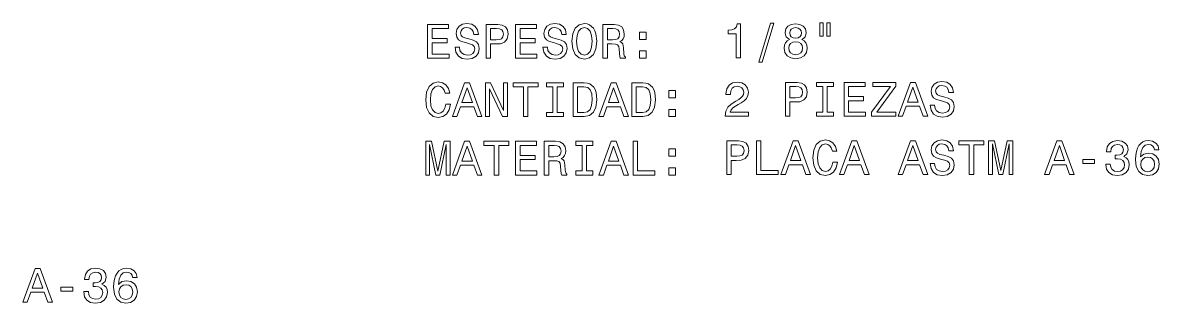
# Model space of a CAD drawing. Extents: x 15 to 1174, y 15 to 826.
# Drawn here: x 313.1 to 430.9, y 626.3 to 655.3 of the extents above; entities that cross this region are included whole.
import ezdxf

# ---------------------------------------------------------------- set-up
doc = ezdxf.new("R2010")
doc.units = 0

msp = doc.modelspace()

# ---------------------------------------------------------------- linework, layer by layer
at = {"color": 7, "lineweight": 13}
for points in [[(355.051086, 651.619141), (357.270111, 651.619141), (357.270111, 652.042786), (355.515076, 652.042786), (355.515076, 653.227905), (357.078461, 653.227905), (357.078461, 653.646545), (355.515076, 653.646545), (355.515076, 654.695496), (357.229767, 654.695496), (357.229767, 655.119141), (355.051086, 655.119141)], [(358.349365, 652.774048), (357.890442, 652.774048), (357.991302, 652.239441), (358.243469, 651.846069), (358.631775, 651.60907), (359.156281, 651.523315), (359.675751, 651.604004), (360.064056, 651.825928), (360.311188, 652.173889), (360.401947, 652.632812), (360.326324, 653.046387), (360.114502, 653.31366), (359.771545, 653.490173), (359.312622, 653.621277), (358.91925, 653.717102), (358.662048, 653.828064), (358.515808, 653.989441), (358.470398, 654.241638), (358.515808, 654.468567), (358.646912, 654.640015), (358.848633, 654.756042), (359.126038, 654.796387), (359.408447, 654.745972), (359.630341, 654.609802), (359.776611, 654.382812), (359.847198, 654.075195), (360.306152, 654.075195), (360.306152, 654.085266), (360.225464, 654.559326), (359.988403, 654.912354), (359.615204, 655.134277), (359.110901, 655.2099), (358.657013, 655.134277), (358.303986, 654.922485), (358.077026, 654.594666), (357.996338, 654.171021), (358.06189, 653.792786), (358.25354, 653.535583), (358.556152, 653.364075), (358.969696, 653.232971), (359.378174, 653.117004), (359.685822, 653.006042), (359.872437, 652.844666), (359.937988, 652.582397), (359.877472, 652.315125), (359.72113, 652.113403), (359.4841, 651.987305), (359.176453, 651.94696), (358.833527, 652.002441), (358.571259, 652.163818), (358.404846, 652.426086)], [(361.118103, 651.619141), (361.582092, 651.619141), (361.582092, 653.096802), (362.096497, 653.096802), (362.615936, 653.122009), (363.02948, 653.298523), (363.296783, 653.641479), (363.387543, 654.110474), (363.316956, 654.544189), (363.115204, 654.861938), (362.782379, 655.053589), (362.328461, 655.119141), (361.118103, 655.119141)], [(364.15918, 651.619141), (366.378174, 651.619141), (366.378174, 652.042786), (364.623138, 652.042786), (364.623138, 653.227905), (366.186554, 653.227905), (366.186554, 653.646545), (364.623138, 653.646545), (364.623138, 654.695496), (366.33783, 654.695496), (366.33783, 655.119141), (364.15918, 655.119141)], [(367.457428, 652.774048), (366.998505, 652.774048), (367.099365, 652.239441), (367.351532, 651.846069), (367.739868, 651.60907), (368.264343, 651.523315), (368.783813, 651.604004), (369.172119, 651.825928), (369.41925, 652.173889), (369.51004, 652.632812), (369.434387, 653.046387), (369.222565, 653.31366), (368.879639, 653.490173), (368.420685, 653.621277), (368.027313, 653.717102), (367.770111, 653.828064), (367.623871, 653.989441), (367.578461, 654.241638), (367.623871, 654.468567), (367.754974, 654.640015), (367.956726, 654.756042), (368.2341, 654.796387), (368.51651, 654.745972), (368.738403, 654.609802), (368.884674, 654.382812), (368.955261, 654.075195), (369.414215, 654.075195), (369.414215, 654.085266), (369.333527, 654.559326), (369.096497, 654.912354), (368.723297, 655.134277), (368.218964, 655.2099), (367.765076, 655.134277), (367.412048, 654.922485), (367.185089, 654.594666), (367.104401, 654.171021), (367.169983, 653.792786), (367.361603, 653.535583), (367.664215, 653.364075), (368.077759, 653.232971), (368.486267, 653.117004), (368.793884, 653.006042), (368.980499, 652.844666), (369.046051, 652.582397), (368.985535, 652.315125), (368.829193, 652.113403), (368.592163, 651.987305), (368.284515, 651.94696), (367.941589, 652.002441), (367.679352, 652.163818), (367.512909, 652.426086)], [(369.994171, 653.369141), (370.084961, 652.582397), (370.347198, 652.002441), (370.755707, 651.644348), (371.290283, 651.523315), (371.819824, 651.644348), (372.233368, 652.002441), (372.49057, 652.582397), (372.586395, 653.369141), (372.49057, 654.150818), (372.379639, 654.468567), (372.233368, 654.730835), (371.819824, 655.088867), (371.567657, 655.179688), (371.290283, 655.214966), (370.750671, 655.088867), (370.342163, 654.73584), (370.084961, 654.155884)], [(370.478333, 653.369141), (370.533813, 653.97937), (370.700226, 654.428223), (370.957428, 654.700562), (371.290283, 654.796387), (371.618103, 654.700562), (371.875305, 654.423157), (372.041718, 653.974304), (372.102234, 653.369141), (372.041718, 652.758911), (371.875305, 652.310059), (371.618103, 652.03772), (371.290283, 651.94696), (370.957428, 652.03772), (370.700226, 652.310059), (370.533813, 652.753845)], [(373.20166, 651.619141), (373.670685, 651.619141), (373.670685, 653.096802), (374.149811, 653.096802), (374.502838, 653.081665), (374.724731, 653.011047), (374.845764, 652.844666), (374.89621, 652.547119), (374.921417, 652.093201), (374.95166, 651.795654), (375.012207, 651.619141), (375.541718, 651.619141), (375.541718, 651.714966), (375.425751, 651.856201), (375.385376, 652.118408), (375.350098, 652.683289), (375.264343, 653.101868), (375.148346, 653.232971), (374.966797, 653.328796), (375.168518, 653.454895), (375.309753, 653.631409), (375.400513, 653.853271), (375.430786, 654.120605), (375.360168, 654.544189), (375.158447, 654.861938), (374.825592, 655.053589), (374.371704, 655.119141), (373.20166, 655.119141)], [(387.019409, 651.665955), (387.478333, 651.665955), (387.478333, 655.191162), (387.135376, 655.191162), (387.044617, 654.883545), (386.863068, 654.676758), (386.585693, 654.555725), (386.202393, 654.515381), (386.202393, 654.157288), (387.019409, 654.157288)], [(389.359467, 651.19696), (389.707428, 651.19696), (390.927887, 655.26178), (390.57486, 655.26178)], [(392.556854, 653.552124), (392.299652, 653.410889), (392.123138, 653.214233), (392.012207, 652.967102), (391.976898, 652.669556), (392.057587, 652.220703), (392.289581, 651.872742), (392.667816, 651.650818), (393.18222, 651.565063), (393.691589, 651.650818), (394.069824, 651.872742), (394.301819, 652.220703), (394.387543, 652.669556), (394.347198, 652.967102), (394.241302, 653.214233), (394.059753, 653.410889), (393.807587, 653.552124), (394.009308, 653.673157), (394.150513, 653.8396), (394.236267, 654.041321), (394.26651, 654.288452), (394.185822, 654.646484), (393.973999, 654.93396), (393.631073, 655.120544), (393.18222, 655.191162), (392.728333, 655.120544), (392.385376, 654.93396), (392.168518, 654.646484), (392.092896, 654.288452), (392.118103, 654.041321), (392.203827, 653.8396)], [(392.571991, 654.248108), (392.612335, 654.469971), (392.733368, 654.641479), (392.925018, 654.747375), (393.18222, 654.78772), (393.434387, 654.747375), (393.626038, 654.641479), (393.74707, 654.469971), (393.79245, 654.248108), (393.74707, 654.021118), (393.626038, 653.844604), (393.434387, 653.728638), (393.18222, 653.693359), (392.925018, 653.733704), (392.733368, 653.844604), (392.612335, 654.021118)], [(395.683655, 655.292053), (395.683655, 653.920288), (396.026611, 653.920288), (396.026611, 655.292053)], [(396.414917, 655.292053), (396.414917, 653.920288), (396.752838, 653.920288), (396.752838, 655.292053)], [(362.202393, 654.690491), (362.504974, 654.660217), (362.726898, 654.564392), (362.858002, 654.387878), (362.903412, 654.110474), (362.852966, 653.817993), (362.716797, 653.641479), (362.484802, 653.55072), (362.167084, 653.525452), (361.582092, 653.525452), (361.582092, 654.690491)], [(374.24057, 654.690491), (374.548218, 654.660217), (374.765076, 654.564392), (374.901245, 654.387878), (374.946625, 654.110474), (374.89621, 653.817993), (374.76004, 653.641479), (374.528046, 653.55072), (374.210327, 653.525452), (373.670685, 653.525452), (373.670685, 654.690491)], [(377.014343, 653.575928), (377.710327, 653.575928), (377.710327, 654.327332), (377.014343, 654.327332)], [(377.014343, 651.619141), (377.710327, 651.619141), (377.710327, 652.370605), (377.014343, 652.370605)], [(392.461029, 652.679626), (392.506439, 652.94696), (392.652679, 653.148682), (392.879639, 653.279785), (393.18222, 653.325195), (393.479767, 653.279785), (393.706726, 653.148682), (393.852966, 652.94696), (393.903412, 652.679626), (393.852966, 652.392151), (393.706726, 652.175293), (393.479767, 652.034119), (393.18222, 651.988708), (392.879639, 652.034119), (392.652679, 652.175293), (392.506439, 652.392151)], [(356.927185, 646.873474), (356.826324, 646.449829), (356.659882, 646.147278), (356.427887, 645.960632), (356.155579, 645.900146), (355.827759, 645.990906), (355.570557, 646.263245), (355.399078, 646.707031), (355.343597, 647.322327), (355.399078, 647.932556), (355.565521, 648.381409), (355.822723, 648.653748), (356.155579, 648.749573), (356.397644, 648.699158), (356.604401, 648.557922), (356.765808, 648.330994), (356.87674, 648.018311), (357.355865, 648.018311), (357.204559, 648.497375), (356.942322, 648.860535), (356.584229, 649.087463), (356.155579, 649.168152), (355.620972, 649.042053), (355.212494, 648.689026), (354.950226, 648.10907), (354.859467, 647.322327), (354.950226, 646.535583), (355.212494, 645.955627), (355.620972, 645.597534), (356.155579, 645.476501), (356.624573, 645.572327), (357.002838, 645.8396), (357.270111, 646.278381), (357.411316, 646.873474)], [(357.613068, 645.572327), (358.077026, 645.572327), (358.44519, 646.601135), (359.842163, 646.601135), (360.210327, 645.572327), (360.684387, 645.572327), (359.403412, 649.077393), (358.889008, 649.077393)], [(361.032379, 645.572327), (361.450958, 645.572327), (361.450958, 648.441895), (362.79245, 645.572327), (363.332092, 645.572327), (363.332092, 649.072327), (362.908447, 649.072327), (362.908447, 646.202759), (361.582092, 649.072327), (361.032379, 649.072327)], [(364.986267, 645.572327), (365.450226, 645.572327), (365.450226, 648.648682), (366.509308, 648.648682), (366.509308, 649.072327), (363.922119, 649.072327), (363.922119, 648.648682), (364.986267, 648.648682)], [(368.022278, 645.995972), (367.37674, 645.995972), (367.37674, 645.572327), (369.131775, 645.572327), (369.131775, 645.995972), (368.486267, 645.995972), (368.486267, 648.648682), (369.131775, 648.648682), (369.131775, 649.072327), (367.37674, 649.072327), (367.37674, 648.648682), (368.022278, 648.648682)], [(371.285248, 649.072327), (370.12027, 649.072327), (370.12027, 645.572327), (371.285248, 645.572327), (371.834961, 645.683289), (372.243469, 646.021179), (372.495605, 646.570862), (372.586395, 647.322327), (372.505707, 648.088867), (372.404846, 648.391479), (372.263641, 648.633545), (371.855133, 648.961365), (371.58783, 649.042053)], [(372.793182, 645.572327), (373.257141, 645.572327), (373.625305, 646.601135), (375.022278, 646.601135), (375.390442, 645.572327), (375.864502, 645.572327), (374.583527, 649.077393), (374.069122, 649.077393)], [(377.3573, 649.072327), (376.192322, 649.072327), (376.192322, 645.572327), (377.3573, 645.572327), (377.907013, 645.683289), (378.315521, 646.021179), (378.567657, 646.570862), (378.658447, 647.322327), (378.577759, 648.088867), (378.476898, 648.391479), (378.335693, 648.633545), (377.927185, 648.961365), (377.659882, 649.042053)], [(385.879639, 645.619141), (388.285248, 645.619141), (388.285248, 646.052856), (386.383942, 646.052856), (386.489868, 646.289917), (386.671417, 646.486572), (387.231201, 646.844666), (387.528748, 646.995972), (387.861603, 647.21283), (388.098633, 647.464966), (388.234802, 647.762512), (388.285248, 648.100403), (388.199524, 648.524048), (387.962494, 648.856873), (387.599365, 649.068726), (387.130341, 649.144348), (386.64621, 649.058594), (386.278046, 648.821594), (386.041016, 648.443359), (385.960327, 647.944092), (385.960327, 647.873474), (386.41925, 647.873474), (386.41925, 647.913818), (386.46463, 648.256775), (386.6008, 648.508911), (386.817657, 648.670288), (387.105133, 648.725769), (387.397644, 648.675354), (387.614502, 648.549255), (387.755707, 648.3526), (387.806152, 648.105469), (387.770844, 647.873474), (387.675018, 647.676758), (387.513641, 647.50531), (387.291718, 647.354004), (386.994171, 647.192627), (386.499939, 646.879944), (386.151947, 646.547119), (385.94519, 646.143616), (385.879639, 645.634277)], [(392.118103, 645.619141), (392.582092, 645.619141), (392.582092, 647.096802), (393.096497, 647.096802), (393.615936, 647.122009), (394.02948, 647.298523), (394.296783, 647.641479), (394.387543, 648.110474), (394.316956, 648.544189), (394.115204, 648.861938), (393.782379, 649.053589), (393.328461, 649.119141), (392.118103, 649.119141)], [(395.986267, 646.042786), (395.340729, 646.042786), (395.340729, 645.619141), (397.095764, 645.619141), (397.095764, 646.042786), (396.450226, 646.042786), (396.450226, 648.695496), (397.095764, 648.695496), (397.095764, 649.119141), (395.340729, 649.119141), (395.340729, 648.695496), (395.986267, 648.695496)], [(398.19519, 645.619141), (400.414215, 645.619141), (400.414215, 646.042786), (398.65918, 646.042786), (398.65918, 647.227905), (400.222565, 647.227905), (400.222565, 647.646545), (398.65918, 647.646545), (398.65918, 648.695496), (400.373871, 648.695496), (400.373871, 649.119141), (398.19519, 649.119141)], [(401.034515, 645.619141), (403.546051, 645.619141), (403.546051, 646.042786), (401.589294, 646.042786), (403.546051, 648.720703), (403.546051, 649.119141), (401.170685, 649.119141), (401.170685, 648.695496), (403.021545, 648.695496), (401.034515, 646.022583)], [(403.793182, 645.619141), (404.257141, 645.619141), (404.625305, 646.647949), (406.022278, 646.647949), (406.390442, 645.619141), (406.864502, 645.619141), (405.583527, 649.124207), (405.069122, 649.124207)], [(407.565521, 646.774048), (407.106567, 646.774048), (407.207428, 646.239441), (407.459595, 645.846069), (407.847931, 645.60907), (408.372437, 645.523315), (408.891876, 645.604004), (409.280212, 645.825928), (409.527313, 646.173889), (409.618103, 646.632812), (409.54245, 647.046387), (409.330627, 647.31366), (408.987701, 647.490173), (408.528778, 647.621277), (408.135406, 647.717102), (407.878174, 647.828064), (407.731934, 647.989441), (407.686554, 648.241638), (407.731934, 648.468567), (407.863068, 648.640015), (408.064789, 648.756042), (408.342163, 648.796387), (408.624573, 648.745972), (408.846497, 648.609802), (408.992737, 648.382812), (409.063354, 648.075195), (409.522278, 648.075195), (409.522278, 648.085266), (409.441589, 648.559326), (409.204559, 648.912354), (408.83136, 649.134277), (408.327026, 649.2099), (407.873138, 649.134277), (407.520111, 648.922485), (407.293182, 648.594666), (407.212494, 648.171021), (407.278046, 647.792786), (407.469696, 647.535583), (407.772278, 647.364075), (408.185822, 647.232971), (408.59433, 647.117004), (408.901978, 647.006042), (409.088562, 646.844666), (409.154114, 646.582397), (409.093597, 646.315125), (408.937256, 646.113403), (408.700226, 645.987305), (408.392609, 645.94696), (408.049652, 646.002441), (407.787415, 646.163818), (407.620972, 646.426086)], [(358.606567, 647.029846), (359.14621, 648.573059), (359.685822, 647.029846)], [(371.249939, 648.653748), (371.63324, 648.578064), (371.895477, 648.34613), (372.051819, 647.932556), (372.102234, 647.322327), (372.046783, 646.732239), (371.890442, 646.318726), (371.623138, 646.071594), (371.249939, 645.990906), (370.589294, 645.990906), (370.589294, 648.653748)], [(373.786682, 647.029846), (374.326324, 648.573059), (374.865936, 647.029846)], [(377.321991, 648.653748), (377.705261, 648.578064), (377.967529, 648.34613), (378.123871, 647.932556), (378.174286, 647.322327), (378.118835, 646.732239), (377.962494, 646.318726), (377.69519, 646.071594), (377.321991, 645.990906), (376.661316, 645.990906), (376.661316, 648.653748)], [(380.050385, 647.529114), (380.746338, 647.529114), (380.746338, 648.280518), (380.050385, 648.280518)], [(393.202393, 648.690491), (393.504974, 648.660217), (393.726898, 648.564392), (393.858002, 648.387878), (393.903412, 648.110474), (393.852966, 647.817993), (393.716797, 647.641479), (393.484802, 647.55072), (393.167084, 647.525452), (392.582092, 647.525452), (392.582092, 648.690491)], [(404.786682, 647.07666), (405.326324, 648.619873), (405.865936, 647.07666)], [(380.050385, 645.572327), (380.746338, 645.572327), (380.746338, 646.323792), (380.050385, 646.323792)], [(354.849365, 639.525513), (355.237701, 639.525513), (355.237701, 642.702759), (355.893311, 639.525513), (356.327026, 639.525513), (356.9776, 642.702759), (356.9776, 639.525513), (357.370972, 639.525513), (357.370972, 643.025513), (356.755707, 643.025513), (356.110168, 639.939087), (355.469696, 643.025513), (354.849365, 643.025513)], [(357.613068, 639.525513), (358.077026, 639.525513), (358.44519, 640.554321), (359.842163, 640.554321), (360.210327, 639.525513), (360.684387, 639.525513), (359.403412, 643.030579), (358.889008, 643.030579)], [(361.950226, 639.525513), (362.414215, 639.525513), (362.414215, 642.601868), (363.473297, 642.601868), (363.473297, 643.025513), (360.886108, 643.025513), (360.886108, 642.601868), (361.950226, 642.601868)], [(364.15918, 639.525513), (366.378174, 639.525513), (366.378174, 639.949158), (364.623138, 639.949158), (364.623138, 641.134277), (366.186554, 641.134277), (366.186554, 641.552917), (364.623138, 641.552917), (364.623138, 642.601868), (366.33783, 642.601868), (366.33783, 643.025513), (364.15918, 643.025513)], [(367.129639, 639.525513), (367.598633, 639.525513), (367.598633, 641.003174), (368.077759, 641.003174), (368.430786, 640.988037), (368.652679, 640.917419), (368.773712, 640.751038), (368.824158, 640.453491), (368.849365, 639.999573), (368.879639, 639.702026), (368.940155, 639.525513), (369.469696, 639.525513), (369.469696, 639.621338), (369.353699, 639.762573), (369.313354, 640.02478), (369.278046, 640.589661), (369.192322, 641.00824), (369.076324, 641.139343), (368.894745, 641.235168), (369.096497, 641.361267), (369.237701, 641.537781), (369.328461, 641.759644), (369.358734, 642.026978), (369.288116, 642.450562), (369.086395, 642.768311), (368.75354, 642.959961), (368.299652, 643.025513), (367.129639, 643.025513)], [(371.058289, 639.949158), (370.412781, 639.949158), (370.412781, 639.525513), (372.167816, 639.525513), (372.167816, 639.949158), (371.522278, 639.949158), (371.522278, 642.601868), (372.167816, 642.601868), (372.167816, 643.025513), (370.412781, 643.025513), (370.412781, 642.601868), (371.058289, 642.601868)], [(372.793182, 639.525513), (373.257141, 639.525513), (373.625305, 640.554321), (375.022278, 640.554321), (375.390442, 639.525513), (375.864502, 639.525513), (374.583527, 643.030579), (374.069122, 643.030579)], [(376.338562, 639.525513), (378.58783, 639.525513), (378.58783, 639.949158), (376.802551, 639.949158), (376.802551, 643.025513), (376.338562, 643.025513)], [(386.046051, 639.572327), (386.51004, 639.572327), (386.51004, 641.049988), (387.024445, 641.049988), (387.543884, 641.075195), (387.957428, 641.251709), (388.224731, 641.594666), (388.315491, 642.06366), (388.244904, 642.497375), (388.043182, 642.815125), (387.710327, 643.006775), (387.256439, 643.072327), (386.046051, 643.072327)], [(389.122437, 639.572327), (391.371704, 639.572327), (391.371704, 639.995972), (389.586395, 639.995972), (389.586395, 643.072327), (389.122437, 643.072327)], [(391.649078, 639.572327), (392.113068, 639.572327), (392.481201, 640.601135), (393.878174, 640.601135), (394.246338, 639.572327), (394.720398, 639.572327), (393.439423, 643.077393), (392.925018, 643.077393)], [(397.035248, 640.873474), (396.934387, 640.449829), (396.767944, 640.147278), (396.53598, 639.960632), (396.263641, 639.900146), (395.935822, 639.990906), (395.678619, 640.263245), (395.507141, 640.707031), (395.45166, 641.322327), (395.507141, 641.932556), (395.673584, 642.381409), (395.930786, 642.653748), (396.263641, 642.749573), (396.505707, 642.699158), (396.712494, 642.557922), (396.873871, 642.330994), (396.984802, 642.018311), (397.463928, 642.018311), (397.312622, 642.497375), (397.050385, 642.860535), (396.692322, 643.087463), (396.263641, 643.168152), (395.729065, 643.042053), (395.320557, 642.689026), (395.058289, 642.10907), (394.967529, 641.322327), (395.058289, 640.535583), (395.320557, 639.955627), (395.729065, 639.597534), (396.263641, 639.476501), (396.732666, 639.572327), (397.110901, 639.8396), (397.378174, 640.278381), (397.519409, 640.873474)], [(397.72113, 639.572327), (398.185089, 639.572327), (398.553253, 640.601135), (399.950226, 640.601135), (400.31839, 639.572327), (400.79245, 639.572327), (399.511475, 643.077393), (398.99707, 643.077393)], [(403.793182, 639.572327), (404.257141, 639.572327), (404.625305, 640.601135), (406.022278, 640.601135), (406.390442, 639.572327), (406.864502, 639.572327), (405.583527, 643.077393), (405.069122, 643.077393)], [(407.565521, 640.727234), (407.106567, 640.727234), (407.207428, 640.192627), (407.459595, 639.799255), (407.847931, 639.562256), (408.372437, 639.476501), (408.891876, 639.55719), (409.280212, 639.779114), (409.527313, 640.127075), (409.618103, 640.585999), (409.54245, 640.999573), (409.330627, 641.266846), (408.987701, 641.443359), (408.528778, 641.574463), (408.135406, 641.670288), (407.878174, 641.78125), (407.731934, 641.942627), (407.686554, 642.194824), (407.731934, 642.421753), (407.863068, 642.593201), (408.064789, 642.709229), (408.342163, 642.749573), (408.624573, 642.699158), (408.846497, 642.562988), (408.992737, 642.335999), (409.063354, 642.028381), (409.522278, 642.028381), (409.522278, 642.038452), (409.441589, 642.512512), (409.204559, 642.86554), (408.83136, 643.087463), (408.327026, 643.163086), (407.873138, 643.087463), (407.520111, 642.87561), (407.293182, 642.547852), (407.212494, 642.124207), (407.278046, 641.745972), (407.469696, 641.48877), (407.772278, 641.317261), (408.185822, 641.186157), (408.59433, 641.07019), (408.901978, 640.959229), (409.088562, 640.797852), (409.154114, 640.535583), (409.093597, 640.268311), (408.937256, 640.066589), (408.700226, 639.940491), (408.392609, 639.900146), (408.049652, 639.955627), (407.787415, 640.117004), (407.620972, 640.379272)], [(411.166382, 639.572327), (411.630341, 639.572327), (411.630341, 642.648682), (412.689423, 642.648682), (412.689423, 643.072327), (410.102264, 643.072327), (410.102264, 642.648682), (411.166382, 642.648682)], [(413.173584, 639.572327), (413.56189, 639.572327), (413.56189, 642.749573), (414.217529, 639.572327), (414.651245, 639.572327), (415.301819, 642.749573), (415.301819, 639.572327), (415.69519, 639.572327), (415.69519, 643.072327), (415.079926, 643.072327), (414.434387, 639.985901), (413.793884, 643.072327), (413.173584, 643.072327)], [(418.973297, 639.572327), (419.437256, 639.572327), (419.80542, 640.601135), (421.202393, 640.601135), (421.570557, 639.572327), (422.044617, 639.572327), (420.763641, 643.077393), (420.249207, 643.077393)], [(425.307587, 640.671753), (425.307587, 640.636475), (425.388275, 640.152283), (425.625305, 639.789185), (425.998505, 639.55719), (426.492737, 639.471436), (427.017242, 639.55719), (427.410614, 639.779114), (427.662781, 640.132141), (427.75354, 640.585999), (427.713196, 640.883545), (427.602234, 641.12561), (427.420685, 641.312256), (427.178619, 641.448425), (427.506409, 641.720764), (427.622406, 642.15448), (427.546783, 642.547852), (427.329895, 642.845398), (426.976898, 643.031982), (426.492737, 643.097534), (426.038849, 643.016846), (425.690857, 642.794922), (425.463928, 642.441895), (425.388275, 641.9729), (425.388275, 641.937622), (425.837128, 641.937622), (425.877472, 642.260376), (426.008575, 642.492371), (426.220398, 642.633545), (426.517944, 642.684021), (426.780212, 642.643677), (426.971832, 642.53772), (427.08783, 642.366272), (427.13324, 642.134277), (427.08783, 641.887146), (426.966797, 641.720764), (426.754974, 641.619873), (426.467529, 641.5896), (426.270844, 641.594666), (426.270844, 641.196228), (426.517944, 641.20636), (426.835663, 641.16095), (427.072693, 641.039917), (427.213928, 640.843201), (427.264343, 640.585999), (427.208862, 640.293518), (427.062622, 640.07666), (426.830627, 639.940491), (426.52301, 639.895081), (426.205261, 639.945496), (425.973267, 640.096802), (425.827026, 640.338867), (425.771545, 640.671753)], [(430.82486, 642.129272), (430.729034, 642.53772), (430.507141, 642.840332), (430.164215, 643.031982), (429.720398, 643.097534), (429.422852, 643.062256), (429.165649, 642.966431), (428.93869, 642.810059), (428.74707, 642.588196), (428.595764, 642.310791), (428.484802, 641.9729), (428.414215, 641.574463), (428.394043, 641.12561), (428.474731, 640.409485), (428.721832, 639.890076), (429.12027, 639.577393), (429.664917, 639.471436), (430.154114, 639.562256), (430.527313, 639.799255), (430.769409, 640.172485), (430.855133, 640.646545), (430.769409, 641.12561), (430.537415, 641.493774), (430.179321, 641.725769), (429.735535, 641.806458), (429.256409, 641.705627), (428.898346, 641.418152), (428.973999, 641.9729), (429.135376, 642.371338), (429.382507, 642.608337), (429.725433, 642.689026), (429.9776, 642.648682), (430.16925, 642.542786), (430.295319, 642.366272), (430.360901, 642.129272)], [(358.606567, 640.983032), (359.14621, 642.526245), (359.685822, 640.983032)], [(368.168518, 642.596863), (368.476166, 642.566589), (368.693024, 642.470764), (368.829193, 642.29425), (368.874573, 642.016846), (368.824158, 641.724365), (368.687988, 641.547852), (368.455994, 641.457092), (368.138275, 641.431824), (367.598633, 641.431824), (367.598633, 642.596863)], [(373.786682, 640.983032), (374.326324, 642.526245), (374.865936, 640.983032)], [(380.050385, 641.4823), (380.746338, 641.4823), (380.746338, 642.233704), (380.050385, 642.233704)], [(387.130341, 642.643677), (387.432953, 642.613403), (387.654846, 642.517578), (387.78598, 642.341064), (387.83136, 642.06366), (387.780914, 641.771179), (387.644745, 641.594666), (387.412781, 641.503906), (387.095032, 641.478638), (386.51004, 641.478638), (386.51004, 642.643677)], [(392.642609, 641.029846), (393.18222, 642.573059), (393.721832, 641.029846)], [(398.71463, 641.029846), (399.254272, 642.573059), (399.793884, 641.029846)], [(404.786682, 641.029846), (405.326324, 642.573059), (405.865936, 641.029846)], [(419.966797, 641.029846), (420.506439, 642.573059), (421.046051, 641.029846)], [(422.93222, 640.727234), (424.152679, 640.727234), (424.152679, 641.12561), (422.93222, 641.12561)], [(430.365936, 640.641479), (430.310455, 640.323792), (430.16925, 640.081665), (429.942291, 639.920288), (429.659882, 639.869873), (429.362335, 639.920288), (429.135376, 640.07666), (428.989136, 640.318726), (428.943756, 640.636475), (428.994171, 640.949158), (429.135376, 641.186157), (429.367371, 641.337463), (429.680054, 641.392944), (429.952393, 641.337463), (430.16925, 641.191223), (430.310455, 640.954163)], [(380.050385, 639.525513), (380.746338, 639.525513), (380.746338, 640.276978), (380.050385, 640.276978)], [(313.101593, 626.361694), (313.565552, 626.361694), (313.933716, 627.390503), (315.330688, 627.390503), (315.698853, 626.361694), (316.172913, 626.361694), (314.891937, 629.86676), (314.377502, 629.86676)], [(314.095093, 627.819214), (314.634735, 629.362427), (315.174347, 627.819214)], [(319.435883, 627.461121), (319.435883, 627.425842), (319.516571, 626.94165), (319.753601, 626.578552), (320.126801, 626.346558), (320.621033, 626.260803), (321.145538, 626.346558), (321.53891, 626.568481), (321.791077, 626.921509), (321.881836, 627.375366), (321.841492, 627.672913), (321.73053, 627.914978), (321.548981, 628.101624), (321.306915, 628.237793), (321.634705, 628.510132), (321.750702, 628.943848), (321.675079, 629.337219), (321.458191, 629.634766), (321.105194, 629.82135), (320.621033, 629.886902), (320.167145, 629.806213), (319.819153, 629.58429), (319.592224, 629.231262), (319.516571, 628.762268), (319.516571, 628.72699), (319.965424, 628.72699), (320.005768, 629.049744), (320.136871, 629.281738), (320.348694, 629.422913), (320.64624, 629.473389), (320.908508, 629.433044), (321.100128, 629.327087), (321.216125, 629.15564), (321.261536, 628.923645), (321.216125, 628.676514), (321.095093, 628.510132), (320.88327, 628.409241), (320.595825, 628.378967), (320.399139, 628.384033), (320.399139, 627.985596), (320.64624, 627.995728), (320.963959, 627.950317), (321.200989, 627.829285), (321.342224, 627.632568), (321.392639, 627.375366), (321.337158, 627.082886), (321.190918, 626.866028), (320.958923, 626.729858), (320.651306, 626.684448), (320.333557, 626.734863), (320.101562, 626.886169), (319.955322, 627.128235), (319.899841, 627.461121)], [(324.953156, 628.91864), (324.85733, 629.327087), (324.635437, 629.6297), (324.292511, 629.82135), (323.848694, 629.886902), (323.551147, 629.851624), (323.293945, 629.755798), (323.066986, 629.599426), (322.875366, 629.377563), (322.72406, 629.100159), (322.613098, 628.762268), (322.542511, 628.363831), (322.522339, 627.914978), (322.603027, 627.198853), (322.850128, 626.679443), (323.248566, 626.36676), (323.793213, 626.260803), (324.28241, 626.351624), (324.655609, 626.588623), (324.897705, 626.961853), (324.983429, 627.435913), (324.897705, 627.914978), (324.66571, 628.283142), (324.307617, 628.515137), (323.863831, 628.595825), (323.384705, 628.494995), (323.026642, 628.20752), (323.102295, 628.762268), (323.263672, 629.160706), (323.510803, 629.397705), (323.853729, 629.478394), (324.105896, 629.438049), (324.297546, 629.332153), (324.423615, 629.15564), (324.489197, 628.91864)], [(317.060516, 627.516602), (318.280975, 627.516602), (318.280975, 627.914978), (317.060516, 627.914978)], [(324.494232, 627.430847), (324.438751, 627.113159), (324.297546, 626.871033), (324.070587, 626.709656), (323.788177, 626.659241), (323.490631, 626.709656), (323.263672, 626.866028), (323.117432, 627.108093), (323.072052, 627.425842), (323.122467, 627.738525), (323.263672, 627.975525), (323.495667, 628.126831), (323.80835, 628.182312), (324.080688, 628.126831), (324.297546, 627.980591), (324.438751, 627.74353)]]:
    msp.add_lwpolyline(points, close=True, dxfattribs=at)

doc.saveas('drawing.dxf')
